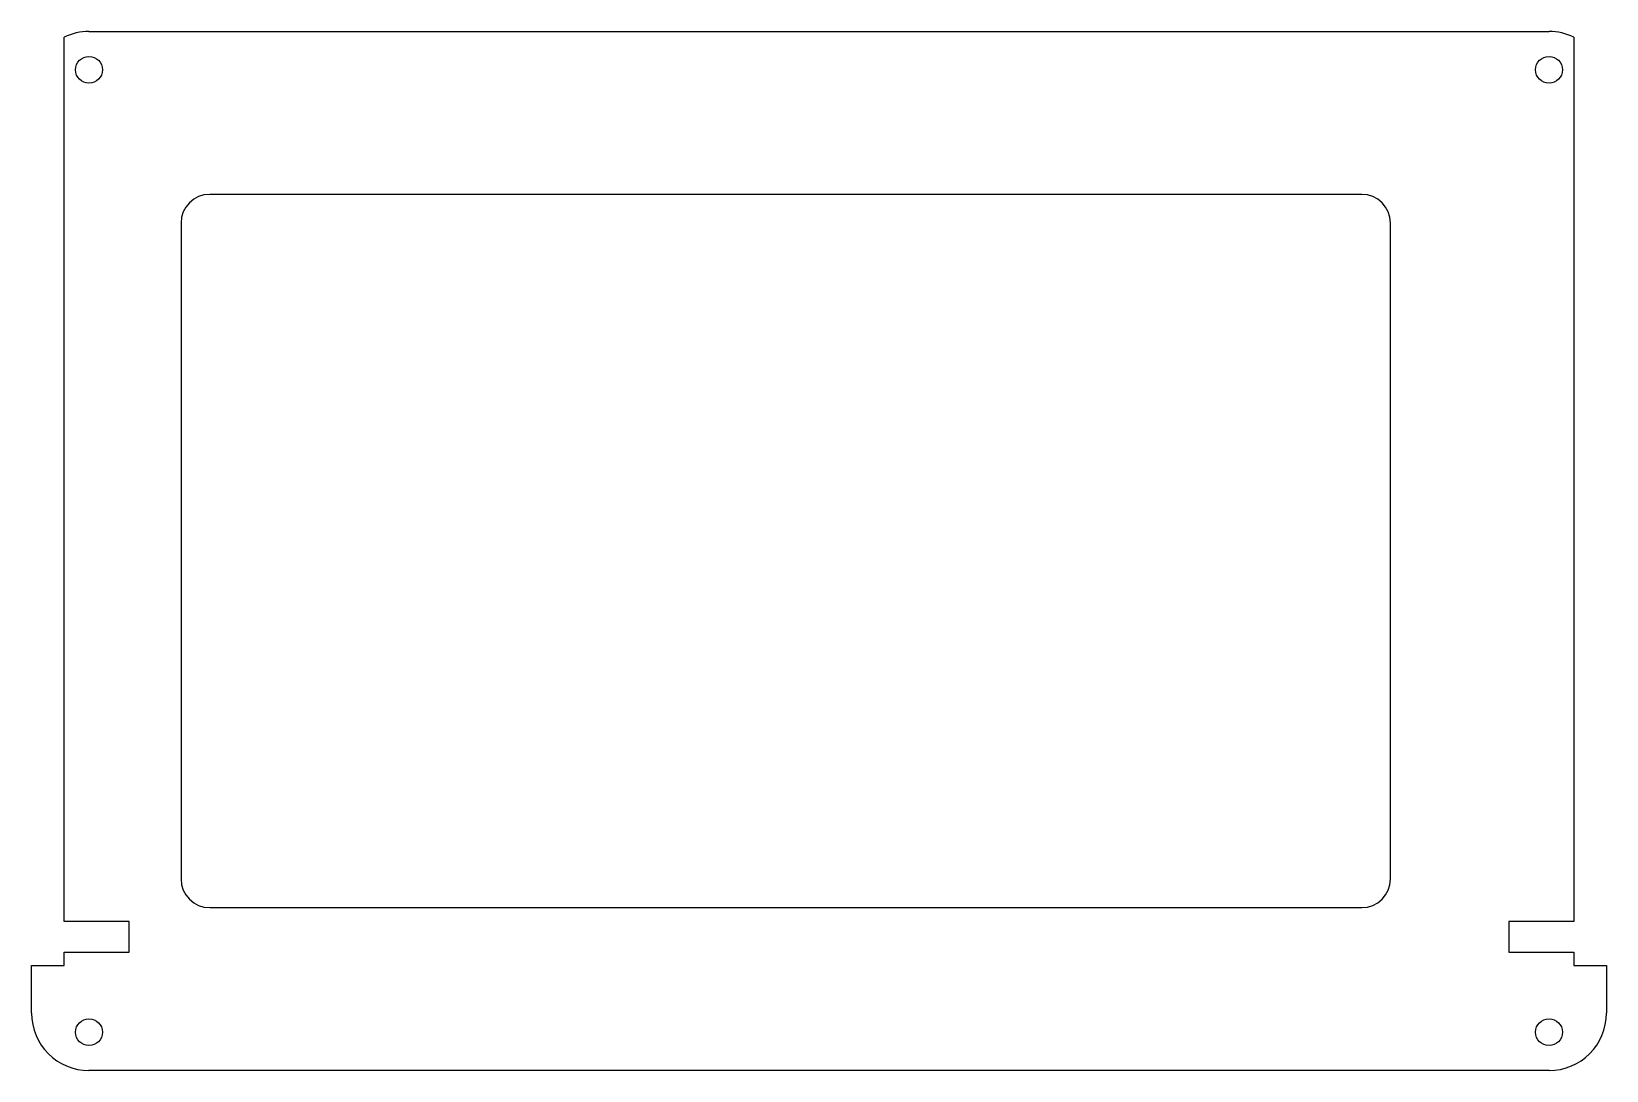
# Model space of a CAD drawing. Header units: millimetres. Extents: x 0 to 164, y -108 to 0.
import ezdxf

# ---------------------------------------------------------------- set-up
doc = ezdxf.new("R2010")
doc.units = ezdxf.units.MM

msp = doc.modelspace()

# ---------------------------------------------------------------- linework, layer by layer
for p, q in [((6, 0), (158.4, 0)), ((3.4, -92.9), (3.4, -0.59)), ((161, -0.59), (161, -92.9)), ((138.85, -17), (18.61, -17)), ((15.61, -20), (15.61, -88.46)), ((141.85, -88.46), (141.85, -20)), ((18.61, -91.46), (138.85, -91.46)), ((10.2, -92.9), (3.4, -92.9)), ((10.2, -96.1), (10.2, -92.9)), ((161, -92.9), (154.2, -92.9)), ((154.2, -92.9), (154.2, -96.1)), ((3.4, -97.5), (3.4, -96.1)), ((3.4, -96.1), (10.2, -96.1)), ((154.2, -96.1), (161, -96.1)), ((161, -96.1), (161, -97.5)), ((0, -102.46), (0, -97.5)), ((0, -97.5), (3.4, -97.5)), ((161, -97.5), (164.4, -97.5)), ((164.4, -97.5), (164.4, -102.46)), ((158.4, -108.46), (6, -108.46))]:
    msp.add_line(p, q)
for centre in [(6, -4), (158.4, -4), (6, -104.46), (158.4, -104.46)]:
    msp.add_circle(centre, 1.4)
for centre, radius, start, end in [((6, -6), 6, 90, 115.6793), ((158.4, -6), 6, 64.3207, 90), ((18.61, -20), 3, 90, 180), ((138.85, -20), 3, 0, 90), ((18.61, -88.46), 3, 180, 270), ((138.85, -88.46), 3, -90, 0), ((6, -102.46), 6, 180, 270), ((158.4, -102.46), 6, -90, 0)]:
    msp.add_arc(centre, radius, start, end)

doc.saveas('drawing.dxf')
